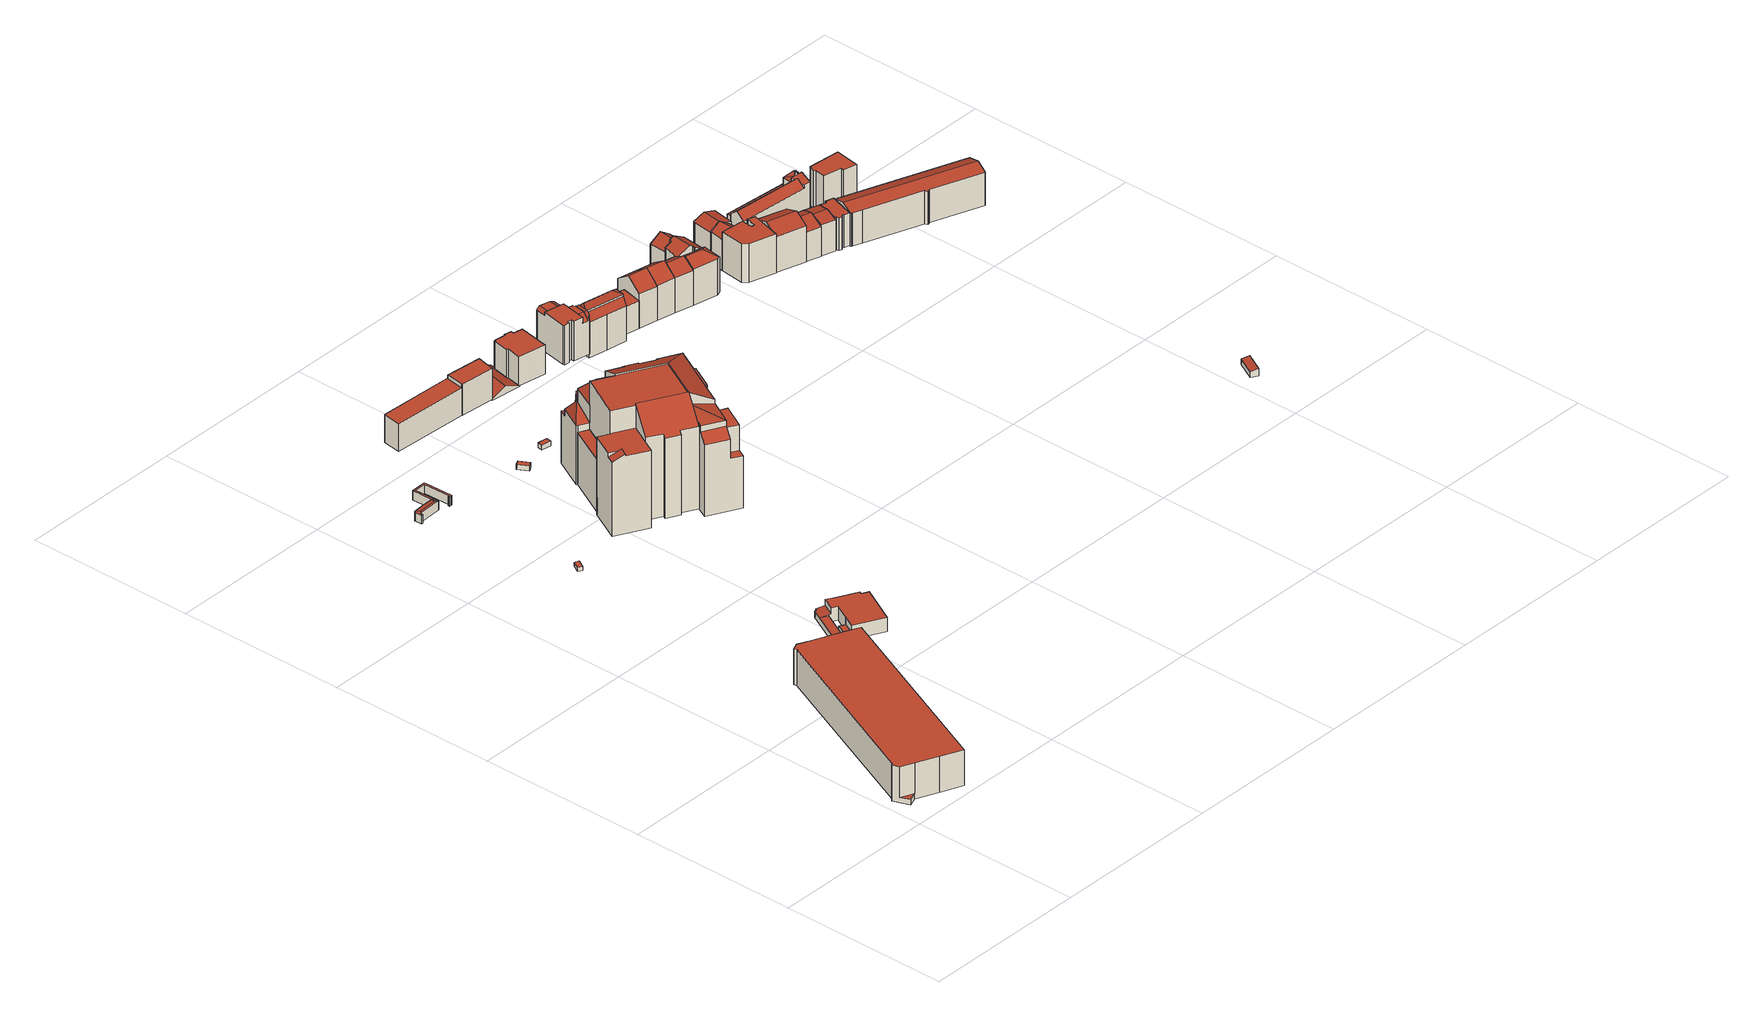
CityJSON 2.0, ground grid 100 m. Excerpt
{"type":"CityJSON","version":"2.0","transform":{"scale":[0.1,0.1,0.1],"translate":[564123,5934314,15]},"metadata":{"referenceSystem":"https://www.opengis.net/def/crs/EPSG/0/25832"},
"CityObjects":{
"building1":{"type":"Building","attributes":{"Gemeindeschluessel":"02000000","Geometrietyp2DReferenz":"3000","function":"31001_3230","roofType":"1000","measuredHeight":21.65,"storeysAboveGround":4},"geometry":[{"type":"MultiSurface","lod":"2","boundaries":[[[0,1,2]],[[3,4,5]],[[6,7,8,9]],[[10,11,12]],[[13,14,15,16]],[[16,15,17,18]],[[18,17,19,20]],[[5,21,22,3]],[[1,23,24,2]],[[10,9,8,11]],[[25,26,27,28,29,30,31,22,21,19,17,15,14,24,23]],[[32,33,34,35,13,16,18,20,36,37,38,39,40,41,42]],[[34,33,25,23]],[[32,42,27,26]],[[40,39,11,8,7]],[[42,41,28,27]],[[41,40,7,6,28]],[[29,28,6,9,10,12]],[[39,38,30,29,12,11]],[[33,32,26,25]],[[13,35,0,2,24,14]],[[35,34,23,1,0]],[[38,37,31,30]],[[37,36,4,3,22,31]],[[36,20,19,21,5,4]]],"semantics":{"surfaces":[{"type":"RoofSurface"},{"type":"WallSurface"},{"type":"GroundSurface"}],"values":[0,0,0,0,1,1,1,1,1,1,0,2,1,1,1,1,1,1,1,1,1,1,1,1,1]}}]},
"building2":{"type":"Building","attributes":{"Gemeindeschluessel":"02000000","Geometrietyp2DReferenz":"3000","function":"31001_2600","roofType":"1000","measuredHeight":2.48,"storeysAboveGround":1},"geometry":[{"type":"MultiSurface","lod":"2","boundaries":[[[43,44,45,46]],[[47,48,49,50]],[[50,49,44,43]],[[49,48,45,44]],[[48,47,46,45]],[[47,50,43,46]]],"semantics":{"surfaces":[{"type":"GroundSurface"},{"type":"RoofSurface"},{"type":"WallSurface"}],"values":[0,1,2,2,2,2]}}]},
"building3":{"type":"Building","attributes":{"Gemeindeschluessel":"02000000","Geometrietyp2DReferenz":"3000","function":"31001_3070","roofType":"1000","measuredHeight":8.3,"storeysAboveGround":2},"geometry":[{"type":"MultiSurface","lod":"2","boundaries":[[[51,52,53,54,55,56,57,58]],[[59,60,61,62]],[[58,63,51]],[[64,65,66,67]],[[68,57,56,69]],[[69,56,55,70]],[[71,52,51]],[[72,73,74,75]],[[53,76,77,54]],[[78,79,80,81]],[[81,80,82,83]],[[83,82,84,85]],[[84,82,80,79,77,76,86,74,73,87]],[[88,64,67,89,90,91,59,62,68,69,70,78,81,83,85]],[[63,58,57,68,62,61]],[[60,59,91,52,71]],[[75,74,89,67,66]],[[65,64,88,87,73,72]],[[78,70,55,54,77,79]],[[91,90,86,76,53,52]],[[90,89,74,86]],[[88,85,84,87]],[[65,72,75,66]],[[60,71,51,63,61]]],"semantics":{"surfaces":[{"type":"RoofSurface"},{"type":"WallSurface"},{"type":"GroundSurface"}],"values":[0,1,1,1,1,1,1,1,1,1,1,1,0,2,1,1,1,1,1,1,1,1,0,0]}}]},
"building4":{"type":"Building","attributes":{"Gemeindeschluessel":"02000000","Geometrietyp2DReferenz":"3000","function":"51009_1610","roofType":"3200","measuredHeight":5.74},"geometry":[{"type":"MultiSurface","lod":"2","boundaries":[[[92,93,94,95,96,97,98,99]],[[100,93,92]],[[96,101,102,103,104,105,106,97]],[[107,101,96,95]],[[108,109,102,101,107]],[[110,99,98,111]],[[112,100,92,113]],[[114,106,105,115]],[[115,105,104,116]],[[116,104,103,117]],[[118,109,108,119]],[[119,108,107,95,94,120]],[[112,113,110,111,114,115,116,117,118,119,120]],[[118,117,103,102,109]],[[110,113,92,99]],[[112,120,94,93,100]],[[114,111,98,97,106]]],"semantics":{"surfaces":[{"type":"RoofSurface"},{"type":"WallSurface"},{"type":"GroundSurface"}],"values":[0,0,0,0,0,1,1,1,1,1,1,1,2,1,1,1,1]}}]},
"building5":{"type":"Building","attributes":{"Gemeindeschluessel":"02000000","Geometrietyp2DReferenz":"3000","function":"51009_1610","roofType":"1000","measuredHeight":5.62},"geometry":[{"type":"MultiSurface","lod":"2","boundaries":[[[121,122,123,124,125,126,127,128,129,130,131,132,133,134,135,136]],[[137,138,139,140,141,142,143,144,145,146,147,148,149,150,151,152]],[[152,151,122,121]],[[151,150,123,122]],[[150,149,124,123]],[[149,148,125,124]],[[148,147,126,125]],[[147,146,127,126]],[[146,145,128,127]],[[145,144,129,128]],[[144,143,130,129]],[[143,142,131,130]],[[142,141,132,131]],[[141,140,133,132]],[[140,139,134,133]],[[139,138,135,134]],[[138,137,136,135]],[[137,152,121,136]]],"semantics":{"surfaces":[{"type":"GroundSurface"},{"type":"RoofSurface"},{"type":"WallSurface"}],"values":[0,1,2,2,2,2,2,2,2,2,2,2,2,2,2,2,2,2]}}]},
"building6":{"type":"Building","attributes":{"Gemeindeschluessel":"02000000","Geometrietyp2DReferenz":"3000","function":"31001_2460","roofType":"1000","measuredHeight":31.38,"storeysAboveGround":1},"geometry":[{"type":"MultiSurface","lod":"2","boundaries":[[[153,154,155,156]],[[157,158,159,160]],[[157,156,155,158]],[[158,155,154,159]],[[159,154,153,160]],[[160,153,156,157]]],"semantics":{"surfaces":[{"type":"RoofSurface"},{"type":"GroundSurface"},{"type":"WallSurface"}],"values":[0,1,2,2,2,2]}}]},
"building7":{"type":"Building","attributes":{"Gemeindeschluessel":"02000000","Geometrietyp2DReferenz":"3000","function":"31001_2112","roofType":"1000","measuredHeight":3.04,"storeysAboveGround":1},"geometry":[{"type":"MultiSurface","lod":"2","boundaries":[[[161,162,163,164]],[[165,166,167,168]],[[165,164,163,166]],[[166,163,162,167]],[[167,162,161,168]],[[168,161,164,165]]],"semantics":{"surfaces":[{"type":"RoofSurface"},{"type":"GroundSurface"},{"type":"WallSurface"}],"values":[0,1,2,2,2,2]}}]},
"building8":{"type":"Building","attributes":{"Gemeindeschluessel":"02000000","Geometrietyp2DReferenz":"3000","function":"31001_2010","roofType":"1000","measuredHeight":61.82,"storeysAboveGround":6},"geometry":[{"type":"MultiSurface","lod":"2","boundaries":[[[169,170,171,172,173]],[[174,175,176,177,178,179,180,181,182]],[[183,184,185,186,187]],[[185,188,186]],[[189,185,184]],[[190,191,192,193,194]],[[189,195,188,185]],[[196,197,198,199,200,201]],[[202,192,191]],[[203,204,201,205]],[[206,203,205]],[[193,192,207,208,209,210]],[[203,211,212,196,204]],[[202,207,192]],[[213,214,211,203,206]],[[215,216,217,218]],[[219,220,179,221,222,223]],[[219,224,225,220]],[[226,227,228,229]],[[230,231,232,233]],[[234,235,236,237]],[[238,239,234,240]],[[241,242,243,244]],[[171,170,245]],[[245,170,169,246]],[[247,248,249,157]],[[171,250,172]],[[251,252,253,254]],[[255,182,181,252,251]],[[256,252,181,180]],[[256,180,179,220]],[[257,177,176,258]],[[258,176,175,259]],[[259,175,174,260]],[[158,183,187,261]],[[184,194,193,189]],[[212,197,196]],[[201,200,205]],[[262,263,264,265]],[[265,264,266,267]],[[267,266,268,269]],[[270,271,272,273]],[[178,221,179]],[[216,219,223,217]],[[256,274,271,270]],[[225,275,274,256,220]],[[227,230,233,228]],[[234,276,277,240]],[[243,235,234,244]],[[261,187,186,188,195,199,198,278]],[[279,280,281,282,283,284,285,257,258,259,260,286,287,288,247,157,160,159,158,261,278,289,290,262,265,267,269,291,292,293]],[[255,251,254,294,249,248,250,171,245,246,295]],[[159,160,294,254,253,296,190]],[[158,159,190,194,184,183]],[[193,210,213,206,205,200,199,195,189]],[[289,278,198,197,212,211,214]],[[275,225,281,280,297]],[[279,293,242,241,239,238]],[[293,292,236,235,243,242]],[[280,279,238,240,277,297]],[[276,234,239,241,244,234,237,298]],[[292,291,299,298,237,236]],[[283,282,231,230,227,226]],[[282,281,225,224,232,231]],[[284,283,226,229,215,218]],[[216,215,229,228,233,232,224,219]],[[285,284,218,217,223,222]],[[299,291,269,268]],[[300,208,207,202,273,272]],[[262,290,209,208,300,263]],[[290,289,214,213,210,209]],[[196,201,204]],[[257,285,222,221,178,177]],[[273,202,191,190,296]],[[286,260,174,182,255]],[[255,295,287,286]],[[249,294,160,157]],[[288,287,295,246,169,173]],[[247,288,173,172,250,248]],[[275,297,277,276,271,274]],[[300,272,271,276,298,299,268,266,264,263]],[[273,296,253,252,256,270]]],"semantics":{"surfaces":[{"type":"RoofSurface"},{"type":"WallSurface"},{"type":"GroundSurface"}],"values":[0,0,0,0,0,0,0,0,0,0,0,0,0,0,0,0,0,0,0,0,0,0,0,1,1,1,1,1,1,1,1,1,1,1,1,1,1,1,1,1,1,1,1,1,1,1,1,1,1,1,2,0,1,1,1,1,1,1,1,1,1,1,1,1,1,1,1,1,1,1,1,1,1,1,1,1,1,1,1,0,0,0]}}]},
"building9":{"type":"Building","attributes":{"Gemeindeschluessel":"02000000","Geometrietyp2DReferenz":"3000","function":"31001_1120","roofType":"1000","measuredHeight":16.77,"storeysAboveGround":5},"geometry":[{"type":"MultiSurface","lod":"2","boundaries":[[[301,302,303,304]],[[305,306,307,308]],[[305,308,302,301]],[[306,305,301,304]],[[308,307,303,302]],[[307,306,304,303]]],"semantics":{"surfaces":[{"type":"RoofSurface"},{"type":"GroundSurface"},{"type":"WallSurface"}],"values":[0,1,2,2,2,2]}}]},
"building10":{"type":"Building","attributes":{"Gemeindeschluessel":"02000000","Geometrietyp2DReferenz":"3000","function":"31001_2500","roofType":"1000","measuredHeight":2.83,"storeysAboveGround":1},"geometry":[{"type":"MultiSurface","lod":"2","boundaries":[[[309,310,311,312]],[[313,314,315,316]],[[313,312,311,314]],[[314,311,310,315]],[[315,310,309,316]],[[316,309,312,313]]],"semantics":{"surfaces":[{"type":"RoofSurface"},{"type":"GroundSurface"},{"type":"WallSurface"}],"values":[0,1,2,2,2,2]}}]},
"building11":{"type":"Building","attributes":{"Gemeindeschluessel":"02000000","Geometrietyp2DReferenz":"3000","function":"31001_1120","roofType":"1000","measuredHeight":18.79,"storeysAboveGround":6},"geometry":[{"type":"MultiSurface","lod":"2","boundaries":[[[317,318,319,320]],[[320,319,321,322]],[[323,324,318,317]],[[325,326,324,323]],[[326,325,322,321]],[[322,325,323,317,320]],[[326,321,319,318,324]]],"semantics":{"surfaces":[{"type":"WallSurface"},{"type":"GroundSurface"},{"type":"RoofSurface"}],"values":[0,0,0,0,0,1,2]}}]},
"building12":{"type":"Building","attributes":{"Gemeindeschluessel":"02000000","Geometrietyp2DReferenz":"3000","function":"31001_1120","roofType":"3100","measuredHeight":4.83,"storeysAboveGround":6},"geometry":[{"type":"MultiSurface","lod":"2","boundaries":[[[327,328,329,330]],[[330,329,331,332]],[[333,334,335,336]],[[337,338,339,340]],[[340,339,341,342]],[[342,341,343,344]],[[344,343,345,346]],[[347,348,327,330,332,349,333,336,337,340,342,344,346]],[[350,328,327,348,351]],[[351,348,347,352]],[[352,347,346,345]],[[337,336,335,353,338]],[[334,333,349,354]],[[354,349,332,331]],[[352,345,343,341,339,338,353,350,351]],[[354,331,329,328,350,353,335,334]]],"semantics":{"surfaces":[{"type":"WallSurface"},{"type":"GroundSurface"},{"type":"RoofSurface"}],"values":[0,0,0,0,0,0,0,1,0,0,0,0,0,0,2,2]}}]},
"building13":{"type":"Building","attributes":{"Gemeindeschluessel":"02000000","Geometrietyp2DReferenz":"3000","function":"31001_1120","roofType":"1000","measuredHeight":17.51,"storeysAboveGround":6},"geometry":[{"type":"MultiSurface","lod":"2","boundaries":[[[355,356,357,358]],[[355,359,360,356]],[[360,359,361,362]],[[361,363,364,362]],[[364,363,365,366]],[[367,366,365,368]],[[367,368,369,370]],[[371,370,369,372]],[[371,372,373,374]],[[375,374,373,376]],[[377,378,375,376]],[[357,378,377,358]],[[355,358,377,376,373,372,369,368,365,363,361,359]],[[356,360,362,364,366,367,370,371,374,375,378,357]]],"semantics":{"surfaces":[{"type":"WallSurface"},{"type":"GroundSurface"},{"type":"RoofSurface"}],"values":[0,0,0,0,0,0,0,0,0,0,0,0,1,2]}}]},
"building14":{"type":"Building","attributes":{"Gemeindeschluessel":"02000000","Geometrietyp2DReferenz":"3000","function":"31001_1010","roofType":"1000","measuredHeight":23.89,"storeysAboveGround":6},"geometry":[{"type":"MultiSurface","lod":"2","boundaries":[[[379,380,381,382,383,384,385,386,387,388]],[[389,390,391,392,393]],[[394,395,390,389]],[[396,397,398,399,395,394]],[[400,401,402,403]],[[404,405,406,407,408,401,400]],[[407,409,410,408]],[[411,412,413,414,415,403]],[[415,414,416,417]],[[416,418,419,404,417]],[[420,387,386,421]],[[421,386,385,422]],[[422,385,384,423]],[[423,384,383,424]],[[424,383,382,425]],[[426,392,391,427]],[[428,399,398,429]],[[429,398,397,430]],[[431,406,405,432]],[[419,405,404]],[[433,409,407,434]],[[435,413,412,436]],[[436,412,411,437]],[[415,417,404,400,403]],[[435,436,437,420,421,422,423,424,425,426,427,428,429,430,438,433,434,431,432,439]],[[381,380,396,394,389,393]],[[379,388,402,401,408,410]],[[420,437,411,403,402,388,387]],[[428,427,391,390,395,399]],[[435,439,418,416,414,413]],[[439,432,405,419,418]],[[431,434,407,406]],[[433,438,380,379,410,409]],[[438,430,397,396,380]],[[426,425,382,381,393,392]]],"semantics":{"surfaces":[{"type":"RoofSurface"},{"type":"WallSurface"},{"type":"GroundSurface"}],"values":[0,0,0,0,0,0,0,0,0,0,1,1,1,1,1,1,1,1,1,1,1,1,1,1,2,1,1,1,1,1,1,1,1,1,1]}}]},
"building15":{"type":"Building","attributes":{"Gemeindeschluessel":"02000000","Geometrietyp2DReferenz":"3000","function":"31001_1120","roofType":"2100","measuredHeight":27.3,"storeysAboveGround":5},"geometry":[{"type":"MultiSurface","lod":"2","boundaries":[[[440,441,442,443,444]],[[445,446,447,448,449,450]],[[448,451,449]],[[452,453,454,455,456,457,458,459,460,461,462,451]],[[446,454,447]],[[463,441,440,464]],[[452,448,447,453]],[[442,445,450,443]],[[451,448,452]],[[465,462,461,466]],[[466,461,460,467]],[[467,460,459,468]],[[468,459,458,469]],[[469,458,457,470]],[[470,457,456,471]],[[471,456,455,472]],[[453,447,454]],[[473,444,443,450,449,451,462,465]],[[472,455,454,446,445,442,441,463]],[[473,465,466,467,468,469,470,471,472,463,464]],[[473,464,440,444]]],"semantics":{"surfaces":[{"type":"RoofSurface"},{"type":"WallSurface"},{"type":"GroundSurface"}],"values":[0,0,0,0,0,1,1,1,1,1,1,1,1,1,1,1,1,1,1,2,1]}}]},
"building16":{"type":"Building","attributes":{"Gemeindeschluessel":"02000000","Geometrietyp2DReferenz":"3000","function":"31001_1120","roofType":"1000","measuredHeight":16.66,"storeysAboveGround":6},"geometry":[{"type":"MultiSurface","lod":"2","boundaries":[[[474,475,476,477]],[[478,479,480,481]],[[478,477,476,479]],[[479,476,475,480]],[[480,475,474,481]],[[481,474,477,478]]],"semantics":{"surfaces":[{"type":"RoofSurface"},{"type":"GroundSurface"},{"type":"WallSurface"}],"values":[0,1,2,2,2,2]}}]},
"building17":{"type":"Building","attributes":{"Gemeindeschluessel":"02000000","Geometrietyp2DReferenz":"3000","function":"31001_1120","roofType":"3100","measuredHeight":27,"storeysAboveGround":6},"geometry":[{"type":"MultiSurface","lod":"2","boundaries":[[[482,483,484,485]],[[486,482,485,481]],[[487,488,481,485,484]],[[486,481,488,489]],[[490,489,488,487]],[[486,489,490,483,482]],[[490,487,484,483]]],"semantics":{"surfaces":[{"type":"RoofSurface"},{"type":"WallSurface"},{"type":"GroundSurface"}],"values":[0,1,1,2,1,1,0]}}]},
"building18":{"type":"Building","attributes":{"Gemeindeschluessel":"02000000","Geometrietyp2DReferenz":"3000","function":"31001_1010","roofType":"3100","measuredHeight":26.98,"storeysAboveGround":6},"geometry":[{"type":"MultiSurface","lod":"2","boundaries":[[[491,492,483,493]],[[489,492,491,494]],[[495,486,489,494]],[[483,492,489,486,496]],[[495,494,491,493,497]],[[496,486,495,497]],[[496,497,493,483]]],"semantics":{"surfaces":[{"type":"RoofSurface"},{"type":"WallSurface"},{"type":"GroundSurface"}],"values":[0,1,2,1,1,1,0]}}]},
"building19":{"type":"Building","attributes":{"Gemeindeschluessel":"02000000","Geometrietyp2DReferenz":"3000","function":"31001_1120","roofType":"3100","measuredHeight":25.71,"storeysAboveGround":6},"geometry":[{"type":"MultiSurface","lod":"2","boundaries":[[[498,499,500,501]],[[502,498,501,495]],[[503,502,495,504,505]],[[506,503,505,507]],[[507,505,504,508]],[[502,503,506,499,498]],[[504,495,501,500,508]],[[507,508,500,499,506]]],"semantics":{"surfaces":[{"type":"RoofSurface"},{"type":"WallSurface"},{"type":"GroundSurface"}],"values":[0,1,2,1,1,1,1,0]}}]},
"building20":{"type":"Building","attributes":{"Gemeindeschluessel":"02000000","Geometrietyp2DReferenz":"3000","function":"31001_1120","roofType":"3200","measuredHeight":25.9,"storeysAboveGround":6},"geometry":[{"type":"MultiSurface","lod":"2","boundaries":[[[509,510,511,512,513,514,515]],[[503,514,513,516]],[[516,513,512,517]],[[517,512,511,518]],[[519,520,502,503,516,517,518]],[[515,514,503,502,521]],[[522,523,520,519,524]],[[524,519,518,511,510]],[[521,502,520,523]],[[524,510,509,522]],[[521,523,522,509,515]]],"semantics":{"surfaces":[{"type":"RoofSurface"},{"type":"WallSurface"},{"type":"GroundSurface"}],"values":[0,1,1,1,2,1,1,1,1,0,0]}}]},
"building21":{"type":"Building","attributes":{"Gemeindeschluessel":"02000000","Geometrietyp2DReferenz":"3000","function":"31001_1120","roofType":"3100","measuredHeight":24.84,"storeysAboveGround":6},"geometry":[{"type":"MultiSurface","lod":"2","boundaries":[[[525,526,527,528]],[[528,527,529,530]],[[531,532,533,534]],[[534,533,535,536]],[[536,535,537,538]],[[531,534,536,538,539,525,528,530,540]],[[541,540,530,529,542]],[[543,539,538,537,544]],[[532,531,540,541]],[[526,525,539,543]],[[532,541,542,544,537,535,533]],[[526,543,544,542,529,527]]],"semantics":{"surfaces":[{"type":"WallSurface"},{"type":"GroundSurface"},{"type":"RoofSurface"}],"values":[0,0,0,0,0,1,0,0,0,0,2,2]}}]},
"building22":{"type":"Building","attributes":{"Gemeindeschluessel":"02000000","Geometrietyp2DReferenz":"3000","function":"31001_1120","roofType":"3100","measuredHeight":21.7,"storeysAboveGround":5},"geometry":[{"type":"MultiSurface","lod":"2","boundaries":[[[545,546,547,548]],[[530,549,550,551]],[[540,530,551,545,548,552]],[[553,552,548,547,554]],[[549,530,540,555,556]],[[555,540,552,553]],[[546,545,551,550]],[[555,553,554,556]],[[546,550,549,556,554,547]]],"semantics":{"surfaces":[{"type":"WallSurface"},{"type":"GroundSurface"},{"type":"RoofSurface"}],"values":[0,0,1,0,0,0,0,2,2]}}]},
"building23":{"type":"Building","attributes":{"Gemeindeschluessel":"02000000","Geometrietyp2DReferenz":"3000","function":"31001_1010","roofType":"1000","measuredHeight":23.32,"storeysAboveGround":5},"geometry":[{"type":"MultiSurface","lod":"2","boundaries":[[[557,558,559,560]],[[561,562,558,557]],[[563,564,565,566]],[[567,568,569,570]],[[570,569,571,572]],[[573,561,557,560,574,575,576,563,566,567,570,572]],[[577,571,569,568,565,564,578,579,580,559,558,562]],[[577,562,561,573]],[[580,579,575,574]],[[579,578,576,575]],[[571,577,573,572]],[[565,568,567,566]],[[578,564,563,576]],[[559,580,574,560]]],"semantics":{"surfaces":[{"type":"WallSurface"},{"type":"GroundSurface"},{"type":"RoofSurface"}],"values":[0,0,0,0,0,1,2,0,0,0,0,0,0,0]}}]},
"building24":{"type":"Building","attributes":{"Gemeindeschluessel":"02000000","Geometrietyp2DReferenz":"3000","function":"31001_1120","roofType":"3100","measuredHeight":22.71,"storeysAboveGround":5},"geometry":[{"type":"MultiSurface","lod":"2","boundaries":[[[581,582,583,584]],[[585,582,581,586]],[[587,588,585,586]],[[589,587,586,581,584]],[[585,588,590,583,582]],[[590,588,587,589]],[[590,589,584,583]]],"semantics":{"surfaces":[{"type":"RoofSurface"},{"type":"WallSurface"},{"type":"GroundSurface"}],"values":[0,1,2,1,1,1,0]}}]},
"building25":{"type":"Building","attributes":{"Gemeindeschluessel":"02000000","Geometrietyp2DReferenz":"3000","function":"31001_1010","roofType":"3100","measuredHeight":21.02,"storeysAboveGround":5},"geometry":[{"type":"MultiSurface","lod":"2","boundaries":[[[591,592,593,594,595]],[[596,595,594,597]],[[598,599,600,601]],[[602,603,604,605]],[[602,605,606,596,597,598,601,607]],[[592,591,606,605,604]],[[603,602,607,608]],[[608,607,601,600]],[[598,597,594,593,599]],[[596,606,591,595]],[[608,600,599,593,592,604,603]]],"semantics":{"surfaces":[{"type":"RoofSurface"},{"type":"WallSurface"},{"type":"GroundSurface"}],"values":[0,1,1,1,2,1,1,1,1,1,0]}}]},
"building26":{"type":"Building","attributes":{"Gemeindeschluessel":"02000000","Geometrietyp2DReferenz":"3000","function":"31001_2080","roofType":"1000","measuredHeight":4.96,"storeysAboveGround":1},"geometry":[{"type":"MultiSurface","lod":"2","boundaries":[[[609,610,611,612]],[[613,614,610,609]],[[615,616,611,610,614]],[[613,609,612,617,618]],[[618,617,616,615]],[[613,618,615,614]],[[617,612,611,616]]],"semantics":{"surfaces":[{"type":"WallSurface"},{"type":"RoofSurface"},{"type":"GroundSurface"}],"values":[0,0,1,2,0,0,0]}}]},
"building27":{"type":"Building","attributes":{"Gemeindeschluessel":"02000000","Geometrietyp2DReferenz":"3000","function":"31001_1130","roofType":"3100","measuredHeight":25.25,"storeysAboveGround":5},"geometry":[{"type":"MultiSurface","lod":"2","boundaries":[[[619,620,621,622]],[[620,623,624,621]],[[625,619,622,626]],[[627,624,623,628]],[[628,623,620,619,625]],[[626,622,621,624,627]],[[626,627,628,625]]],"semantics":{"surfaces":[{"type":"RoofSurface"},{"type":"WallSurface"},{"type":"GroundSurface"}],"values":[0,0,1,1,1,1,2]}}]},
"building28":{"type":"Building","attributes":{"Gemeindeschluessel":"02000000","Geometrietyp2DReferenz":"3000","function":"31001_2140","roofType":"2100","measuredHeight":4.32,"storeysAboveGround":1},"geometry":[{"type":"MultiSurface","lod":"2","boundaries":[[[629,630,631,632]],[[633,634,635,636]],[[633,632,631,634]],[[634,631,630,635]],[[635,630,629,636]],[[636,629,632,633]]],"semantics":{"surfaces":[{"type":"RoofSurface"},{"type":"GroundSurface"},{"type":"WallSurface"}],"values":[0,1,2,2,2,2]}}]},
"building29":{"type":"Building","attributes":{"Gemeindeschluessel":"02000000","Geometrietyp2DReferenz":"3000","function":"31001_1120","roofType":"3100","measuredHeight":21,"storeysAboveGround":4},"geometry":[{"type":"MultiSurface","lod":"2","boundaries":[[[637,638,639,640]],[[639,638,641,642,643,644]],[[645,637,640,646]],[[647,644,643,648]],[[648,643,642,649]],[[649,642,641,650]],[[646,640,639,644,647]],[[650,641,638,637,645]],[[650,645,646,647,648,649]]],"semantics":{"surfaces":[{"type":"RoofSurface"},{"type":"WallSurface"},{"type":"GroundSurface"}],"values":[0,0,1,1,1,1,1,1,2]}}]},
"building30":{"type":"Building","attributes":{"Gemeindeschluessel":"02000000","Geometrietyp2DReferenz":"3000","function":"31001_1010","roofType":"3100","measuredHeight":20.62,"storeysAboveGround":4},"geometry":[{"type":"MultiSurface","lod":"2","boundaries":[[[651,652,653,654]],[[655,656,657,658]],[[659,660,661,662]],[[662,661,663,664]],[[665,666,667,668]],[[659,662,664,669,670,671,655,658,672,665,668]],[[673,670,669,674,675,652,651]],[[659,668,667,676,660]],[[656,655,671,677]],[[677,671,670,673]],[[666,665,672,653]],[[672,658,657,654,653]],[[674,669,664,663]],[[677,673,651,654,657,656]],[[676,667,666,653,652,675]],[[676,675,674,663,661,660]]],"semantics":{"surfaces":[{"type":"WallSurface"},{"type":"GroundSurface"},{"type":"RoofSurface"}],"values":[0,0,0,0,0,1,0,0,0,0,0,0,0,2,2,2]}}]},
"building31":{"type":"Building","attributes":{"Gemeindeschluessel":"02000000","Geometrietyp2DReferenz":"3000","function":"31001_1010","roofType":"1000","measuredHeight":19.57,"storeysAboveGround":4},"geometry":[{"type":"MultiSurface","lod":"2","boundaries":[[[662,678,679,659]],[[680,681,682,683]],[[683,682,684,685]],[[685,684,686,687]],[[688,689,690,691]],[[691,690,692,693]],[[693,692,694,695]],[[695,694,696,697]],[[697,696,698,699]],[[699,698,700,701]],[[701,700,678,662]],[[687,686,689,688]],[[681,680,668,702]],[[702,668,659,679]],[[659,668,680,683,685,687,688,691,693,695,697,699,701,662]],[[702,679,678,700,698,696,694,692,690,689,686,684,682,681]]],"semantics":{"surfaces":[{"type":"WallSurface"},{"type":"GroundSurface"},{"type":"RoofSurface"}],"values":[0,0,0,0,0,0,0,0,0,0,0,0,0,0,1,2]}}]},
"building32":{"type":"Building","attributes":{"Gemeindeschluessel":"02000000","Geometrietyp2DReferenz":"3000","function":"31001_1010","roofType":"3100","measuredHeight":17.27,"storeysAboveGround":4},"geometry":[{"type":"MultiSurface","lod":"2","boundaries":[[[703,704,705,706,707]],[[705,708,709,710,706]],[[711,712,713,714,708,704,715,716,717,718]],[[711,719,720]],[[711,721,722,719]],[[721,723,724,722]],[[725,721,711]],[[718,721,725]],[[718,726,723,721]],[[727,728,726,718]],[[703,715,704]],[[708,714,709]],[[720,712,711]],[[718,717,727]],[[729,722,724,730]],[[731,732,733,734,729,730,735]],[[729,734,713,712,720,719,722]],[[735,730,724,723,726,728]],[[711,718,725]],[[731,735,728,727,717,716]],[[734,733,710,709,714,713]],[[732,731,716,715,703,707]],[[704,708,705]],[[733,732,707,706,710]]],"semantics":{"surfaces":[{"type":"RoofSurface"},{"type":"WallSurface"},{"type":"GroundSurface"}],"values":[0,0,0,0,0,0,0,0,0,0,1,1,1,1,1,2,1,1,1,1,1,1,1,1]}}]},
"building33":{"type":"Building","attributes":{"Gemeindeschluessel":"02000000","Geometrietyp2DReferenz":"3000","function":"31001_2100","roofType":"1000","measuredHeight":3.29,"storeysAboveGround":1},"geometry":[{"type":"MultiSurface","lod":"2","boundaries":[[[736,737,738,739]],[[739,738,740,741]],[[742,743,744,745]],[[745,744,746,747]],[[747,746,748,749]],[[749,748,737,736]],[[743,742,741,740]],[[741,742,745,747,749,736,739]],[[743,740,738,737,748,746,744]]],"semantics":{"surfaces":[{"type":"WallSurface"},{"type":"GroundSurface"},{"type":"RoofSurface"}],"values":[0,0,0,0,0,0,0,1,2]}}]},
"building34":{"type":"Building","attributes":{"Gemeindeschluessel":"02000000","Geometrietyp2DReferenz":"3000","function":"31001_1130","roofType":"1000","measuredHeight":22.79,"storeysAboveGround":5},"geometry":[{"type":"MultiSurface","lod":"2","boundaries":[[[750,751,752,753]],[[754,755,756,757]],[[757,756,758,759]],[[759,758,760,761]],[[761,760,762,763]],[[763,762,751,750]],[[764,765,755,754]],[[765,764,753,752]],[[753,764,754,757,759,761,763,750]],[[765,752,751,762,760,758,756,755]]],"semantics":{"surfaces":[{"type":"WallSurface"},{"type":"GroundSurface"},{"type":"RoofSurface"}],"values":[0,0,0,0,0,0,0,0,1,2]}}]},
"building35":{"type":"Building","attributes":{"Gemeindeschluessel":"02000000","Geometrietyp2DReferenz":"3000","function":"31001_2070","roofType":"3100","measuredHeight":22.62,"storeysAboveGround":6},"geometry":[{"type":"MultiSurface","lod":"2","boundaries":[[[766,767,768,769]],[[770,771,772,773]],[[773,772,774,775]],[[775,774,776,777]],[[777,776,778,779]],[[779,778,780,781]],[[781,780,782,783]],[[783,782,784,785]],[[785,784,767,766]],[[786,787,788,789]],[[790,791,792,793]],[[770,773,775,777,779,781,783,785,766,769,794,786,789,790,793]],[[795,796,794,769,768]],[[791,790,789,788]],[[787,786,794,796]],[[770,793,792,797,771]],[[797,792,791,788,787,796,795]],[[797,795,768,767,784,782,780,778,776,774,772,771]]],"semantics":{"surfaces":[{"type":"WallSurface"},{"type":"GroundSurface"},{"type":"RoofSurface"}],"values":[0,0,0,0,0,0,0,0,0,0,0,1,0,0,0,0,2,2]}}]}
},
"vertices":[
[43,97,87],[96,117,87],[22,149,87],[584,1227,88],[561,1280,88],[509,1260,88],[759,1150,96],[795,1234,96],[704,1274,96],[667,1190,96],[667,1190,87],[704,1274,87],[667,1191,87],[6,191,55],[6,191,271],[21,198,271],[21,198,55],[473,1228,271],[473,1228,55],[467,1244,271],[467,1244,55],[509,1260,271],[584,1227,271],[96,117,271],[22,149,271],[221,63,271],[348,7,271],[834,1117,271],[759,1150,271],[667,1191,271],[667,1190,271],[584,1226,271],[348,7,55],[221,63,55],[96,117,55],[43,97,55],[561,1280,55],[584,1226,55],[667,1190,55],[704,1274,55],[795,1234,55],[759,1150,55],[834,1117,55],
[569,2757,53],[544,2710,53],[520,2723,53],[545,2769,53],[545,2769,77],[520,2723,77],[544,2710,77],[569,2757,77],
[961,1493,98],[998,1474,104],[1010,1468,106],[1047,1542,106],[1001,1565,99],[994,1552,99],[986,1556,97],[955,1496,97],[914,1312,59],[914,1312,98],[871,1334,98],[871,1334,59],[955,1496,98],[925,1306,59],[925,1306,98],[962,1378,98],[962,1378,59],[986,1556,59],[994,1552,59],[1001,1565,59],[998,1474,98],[960,1288,98],[960,1288,142],[997,1360,142],[997,1360,98],[1010,1468,142],[1047,1542,142],[1085,1522,59],[1085,1522,142],[1213,1456,142],[1213,1456,59],[1206,1442,142],[1206,1442,59],[1244,1422,142],[1244,1422,59],[1044,1451,142],[1129,1201,142],[1129,1201,59],[997,1360,59],[1044,1451,59],[998,1474,59],
[344,3606,90],[354,3617,92],[354,3620,92],[356,3620,92],[368,3633,94],[346,3653,91],[344,3652,91],[343,3648,90],[354,3607,90],[470,3638,94],[491,3661,91],[484,3661,91],[418,3661,90],[352,3654,91],[347,3654,91],[483,3626,92],[495,3626,90],[494,3660,90],[343,3648,37],[344,3652,37],[354,3607,37],[344,3606,37],[347,3654,37],[352,3654,37],[418,3661,37],[484,3661,37],[494,3660,37],[495,3626,37],[354,3620,37],
[571,3777,36],[576,3616,36],[574,3608,36],[567,3605,36],[558,3605,36],[558,3615,36],[566,3615,36],[561,3776,36],[490,3773,36],[494,3660,36],[495,3626,36],[490,3626,36],[485,3626,36],[484,3661,36],[480,3783,36],[571,3786,36],[571,3786,92],[480,3783,92],[484,3661,92],[485,3626,92],[490,3626,92],[495,3626,92],[494,3660,92],[490,3773,92],[561,3776,92],[566,3615,92],[558,3615,92],[558,3605,92],[567,3605,92],[574,3608,92],[576,3616,92],[571,3777,92],
[1029,2952,369],[1162,3206,369],[1106,3235,369],[973,2981,369],[973,2981,55],[1106,3235,55],[1162,3206,55],[1029,2952,55],
[1046,3502,78],[1073,3518,78],[1040,3577,78],[1012,3560,78],[1012,3560,48],[1040,3577,48],[1073,3518,48],[1046,3502,48],
[931,2766,532],[956,2812,532],[939,2821,524],[892,2846,502],[868,2799,502],[1172,2721,554],[1163,2704,537],[1239,2664,537],[1248,2681,553],[1338,2634,553],[1351,2659,578],[1403,2758,674],[1152,2889,674],[1087,2766,554],[1106,3235,410],[1162,3206,410],[1167,3294,502],[1099,3240,411],[1099,3239,410],[1172,3380,411],[1236,3348,410],[1162,3206,518],[1223,3174,607],[1260,3245,607],[1236,3348,517],[1162,3206,517],[1173,3381,410],[1256,3385,368],[1258,3390,368],[1195,3423,368],[1173,3381,368],[1236,3348,368],[1239,3353,368],[1284,3142,517],[1308,3337,487],[1247,3369,487],[1236,3348,327],[1297,3316,487],[1321,3213,607],[1349,3265,541],[1348,3266,541],[1358,3285,517],[1379,3327,331],[1258,3390,331],[1358,3285,330],[1380,3327,330],[1429,2505,486],[1454,2552,532],[1331,2616,532],[1307,2569,486],[1454,2552,567],[1403,2758,603],[1338,2634,572],[1341,2633,572],[1331,2616,567],[1527,2692,567],[1527,2693,567],[1490,2473,370],[1515,2519,370],[1454,2552,370],[1429,2505,370],[1515,2519,524],[1589,2660,524],[1527,2692,524],[1454,2552,524],[1734,3088,483],[1756,3130,483],[1632,3194,483],[1610,3152,483],[1722,2915,483],[1796,3055,483],[1661,2948,483],[1796,3055,362],[1818,3097,362],[1756,3130,384],[1734,3088,384],[956,2812,524],[931,2766,524],[965,2985,55],[965,2985,524],[973,2981,524],[892,2846,524],[1152,2889,524],[1152,2889,662],[1030,2953,662],[1030,2953,524],[1087,2766,524],[1403,2758,662],[1248,2681,55],[1239,2664,55],[1163,2704,55],[1172,2721,55],[1099,3239,55],[1439,3218,55],[1439,3218,603],[1448,3236,593],[1448,3236,55],[1521,3198,593],[1521,3198,55],[1512,3180,603],[1512,3180,55],[1535,3010,662],[1535,3010,670],[1284,3142,670],[1284,3142,662],[1403,2758,670],[1527,2693,593],[1734,3088,593],[1661,2948,593],[1195,3423,55],[1722,2915,55],[1660,2948,55],[1527,2693,55],[1589,2660,55],[1490,2473,55],[1307,2569,55],[1341,2633,55],[1087,2766,55],[1053,2702,55],[868,2799,55],[1380,3327,55],[1348,3266,55],[1600,3134,55],[1632,3194,55],[1818,3097,55],[1029,2952,524],[1053,2702,524],[1162,3206,662],[1660,2948,593],[1610,3152,593],[1600,3134,603],[1349,3265,603],
[1206,4093,206],[1222,4204,206],[772,4225,206],[757,4118,206],[1206,4093,38],[757,4118,38],[772,4225,38],[1222,4204,38],
[1277,3564,83],[1282,3594,83],[1225,3603,83],[1220,3573,83],[1220,3573,55],[1225,3603,55],[1282,3594,55],[1277,3564,55],
[1205,4090,40],[1205,4090,228],[1206,4093,228],[1206,4093,40],[1222,4200,228],[1222,4200,40],[1413,4070,40],[1413,4070,228],[1437,4178,40],[1437,4178,228],
[1413,4070,33],[1413,4070,39],[1434,4165,39],[1434,4165,33],[1443,4163,43],[1443,4163,33],[1528,4322,33],[1528,4322,66],[1532,4302,70],[1532,4302,33],[1641,4281,33],[1641,4281,40],[1634,4246,39],[1634,4246,33],[1633,4239,39],[1633,4239,33],[1623,4240,44],[1623,4240,33],[1604,4142,43],[1604,4142,33],[1614,4141,33],[1597,4050,33],[1480,4331,33],[1503,4060,82],[1597,4050,37],[1614,4141,38],[1555,4297,82],[1480,4331,43],
[1764,4026,34],[1764,4026,210],[1598,4056,210],[1598,4056,34],[1797,4207,34],[1797,4207,210],[1741,4217,34],[1741,4217,210],[1744,4235,34],[1744,4235,210],[1701,4243,34],[1701,4243,210],[1699,4234,210],[1699,4234,34],[1634,4246,34],[1634,4246,210],[1633,4239,210],[1633,4239,34],[1623,4240,34],[1623,4240,210],[1604,4142,210],[1604,4142,34],[1614,4141,34],[1614,4141,210],
[2026,4133,277],[2025,4134,277],[1910,4156,277],[1882,4009,277],[1886,4004,277],[1915,3999,277],[1918,4014,277],[1944,4009,277],[1941,3993,277],[1998,3982,277],[1928,4153,274],[1940,4216,274],[1934,4217,269],[1921,4219,256],[1910,4156,256],[1994,4140,272],[2006,4204,272],[2025,4134,256],[2024,4161,260],[2031,4199,260],[2022,4201,264],[2041,4012,274],[2004,4019,274],[1998,3982,241],[2034,3975,241],[2055,4077,273],[2055,4079,273],[2046,4089,272],[2052,4096,272],[2020,4102,272],[2058,4127,240],[2026,4133,240],[2041,3974,241],[2044,3990,258],[2056,3988,258],[2060,4007,278],[2041,4010,278],[2073,4070,275],[2054,4073,275],[2074,4076,272],[2055,4079,272],[1941,3993,39],[1944,4009,39],[1918,4014,39],[1915,3999,39],[1886,4004,39],[1882,4009,39],[1921,4219,39],[1934,4217,39],[2022,4201,39],[2031,4199,39],[2024,4161,39],[2046,4089,39],[2055,4079,39],[2058,4127,39],[2052,4096,39],[2056,3988,39],[2044,3990,39],[2041,3974,39],[2025,4134,39],[2074,4076,39],
[2169,3967,215],[2289,3946,215],[2294,3972,259],[2061,4014,259],[2056,3988,215],[2294,3972,271],[2295,3974,271],[2278,4034,275],[2101,4066,275],[2061,4016,271],[2061,4014,271],[2073,4071,271],[2101,4066,271],[2278,4034,271],[2306,4029,271],[2313,4064,213],[2314,4066,208],[2323,4113,129],[2185,4137,129],[2169,4140,129],[2091,4154,129],[2080,4105,213],[2074,4076,263],[2289,3946,2],[2169,3967,2],[2074,4076,2],[2080,4105,2],[2091,4154,2],[2169,4140,2],[2185,4137,2],[2323,4113,2],[2314,4066,2],[2313,4064,2],[2056,3988,2],
[2366,3929,214],[2392,4051,214],[2314,4066,214],[2288,3943,214],[2288,3943,47],[2314,4066,47],[2392,4051,47],[2366,3929,47],
[2479,3907,254],[2497,3993,317],[2384,4015,317],[2366,3929,254],[2479,3907,47],[2402,4101,254],[2402,4101,47],[2514,4078,47],[2514,4078,255],
[2624,4055,257],[2514,4078,257],[2606,3970,317],[2624,4055,47],[2589,3886,47],[2479,3907,256],[2589,3886,258],
[2699,3862,259],[2715,3937,304],[2605,3961,304],[2589,3886,259],[2699,3862,47],[2723,3977,47],[2620,4035,47],[2731,4012,47],[2723,3977,280],[2731,4012,259],[2620,4035,259],
[2817,3902,306],[2887,3947,267],[2888,3951,263],[2834,3964,263],[2832,3952,272],[2723,3977,272],[2713,3926,306],[2832,3952,47],[2834,3964,47],[2888,3951,47],[2877,3841,47],[2850,3829,47],[2699,3862,263],[2861,3834,269],[2850,3829,264],[2877,3841,259],
[2764,4102,46],[2764,4102,257],[2799,4094,278],[2799,4094,46],[2802,4108,279],[2802,4108,46],[2888,3951,46],[2888,3951,251],[2834,3964,283],[2834,3964,46],[2828,3965,286],[2828,3965,46],[2832,3981,285],[2832,3981,46],[2741,4002,46],[2902,4100,46],[2902,4100,251],[2829,4106,294],[2741,4002,249],[2817,3985,294],
[2782,4217,46],[2782,4217,219],[2837,4211,256],[2837,4211,46],[2802,4108,239],[2774,4110,219],[2774,4110,46],[2912,4204,46],[2912,4204,219],[2847,4210,263],[2902,4100,220],[2838,4105,263],
[3011,3811,49],[3011,3811,282],[3028,3954,282],[3028,3954,49],[3034,3785,49],[3034,3785,282],[3165,3876,49],[3165,3876,282],[3178,3875,282],[3178,3875,49],[3196,3935,49],[3196,3935,282],[3241,3922,282],[3241,3922,49],[3239,3916,282],[3239,3916,49],[3189,3739,49],[3157,3942,49],[3165,3942,49],[3160,3889,49],[3189,3739,282],[3160,3889,282],[3165,3942,282],[3157,3942,282],
[3157,3942,237],[3158,4029,237],[3095,4034,278],[3095,3948,278],[3158,4029,51],[3157,3942,51],[3028,3954,51],[3038,4039,51],[3028,3954,234],[3038,4039,241],
[3038,4039,236],[3111,4033,260],[3126,4161,260],[3054,4168,236],[3053,4159,236],[3053,4159,50],[3054,4168,50],[3197,4155,50],[3197,4155,237],[3197,4148,237],[3197,4148,50],[3193,4125,50],[3193,4125,237],[3180,4027,237],[3180,4027,50],[3038,4039,50],[3200,4148,50],[3200,4148,236],
[3165,3942,53],[3165,3942,103],[3157,3942,103],[3157,3942,53],[3205,3939,53],[3205,3939,103],[3208,4025,103],[3158,4029,103],[3158,4029,53],[3208,4025,53],
[3362,3688,266],[3388,3777,303],[3214,3827,303],[3189,3739,266],[3413,3865,266],[3239,3916,266],[3362,3688,50],[3189,3739,50],[3239,3916,50],[3413,3865,50],
[4061,1296,112],[4120,1409,112],[4080,1430,102],[4021,1317,102],[4021,1317,69],[4080,1430,69],[4120,1409,69],[4061,1296,69],
[3446,3664,228],[3472,3753,262],[3388,3778,262],[3362,3688,228],[3492,3820,237],[3451,3832,237],[3457,3854,228],[3414,3867,228],[3446,3664,52],[3362,3688,52],[3414,3867,52],[3457,3854,52],[3451,3832,52],[3492,3820,52],
[3491,3816,110],[3491,3816,241],[3517,3808,241],[3517,3808,110],[3540,3814,53],[3540,3814,110],[3520,3820,110],[3520,3820,53],[3536,3662,53],[3536,3662,246],[3531,3646,243],[3531,3646,53],[3529,3639,241],[3529,3639,53],[3574,3790,53],[3574,3790,241],[3571,3779,244],[3571,3779,53],[3446,3664,53],[3515,3899,53],[3561,3885,53],[3517,3808,53],[3515,3899,110],[3446,3664,241],[3468,3740,259],[3552,3715,259],[3561,3885,110],
[3531,3646,249],[3536,3662,249],[3607,3768,53],[3607,3768,249],[3611,3780,249],[3611,3780,53],[3658,3766,249],[3658,3766,53],[3655,3758,249],[3655,3758,53],[3611,3617,53],[3611,3617,249],[3580,3627,249],[3580,3627,53],[3581,3631,249],[3581,3631,53],[3573,3634,249],[3573,3634,53],[3560,3623,249],[3560,3623,53],[3543,3628,249],[3543,3628,53],[3539,3644,249],[3539,3644,53],[3571,3779,249],
[3697,3997,185],[3699,4021,205],[3701,4043,224],[3280,4077,224],[3276,4031,185],[3703,4065,205],[3704,4088,185],[3284,4122,185],[3727,4087,205],[3705,4089,205],[3705,4088,205],[3704,4088,205],[3697,3997,205],[3739,3994,205],[3777,4083,205],[3755,4085,205],[3710,4147,178],[3705,4089,178],[3745,4104,223],[3710,4148,178],[3792,4134,185],[3787,4141,178],[3741,4086,223],[3794,4132,182],[3777,4083,178],[3796,4129,178],[3710,4148,52],[3787,4141,52],[3739,3994,52],[3276,4031,52],[3284,4122,52],[3705,4088,52],[3796,4129,52],
[3714,4166,53],[3714,4166,86],[3630,4156,86],[3630,4156,53],[3379,4177,86],[3379,4177,53],[3384,4234,53],[3384,4234,86],[3818,4197,86],[3818,4197,53],[3815,4166,86],[3815,4166,53],[3715,4176,86],[3715,4176,53],
[3756,3989,35],[3756,3989,263],[3778,4027,263],[3778,4027,35],[3946,3865,35],[3946,3865,263],[3865,3881,263],[3865,3881,35],[3868,3898,263],[3868,3898,35],[3759,3919,263],[3759,3919,35],[3772,3984,263],[3772,3984,35],[3969,4010,35],[3969,4010,263],
[3609,3608,52],[3609,3608,253],[3611,3617,256],[3611,3617,52],[4328,3345,52],[4328,3345,253],[4327,3345,252],[4327,3345,52],[4029,3454,253],[4029,3454,52],[4021,3450,250],[4021,3450,52],[4010,3447,248],[4010,3447,52],[4003,3464,253],[4003,3464,52],[3671,3585,253],[3671,3585,52],[3618,3605,253],[3618,3605,52],[3666,3754,52],[3666,3754,248],[3672,3752,248],[3672,3752,52],[4362,3500,52],[4362,3500,248],[4380,3494,248],[4380,3494,52],[3655,3758,52],[3630,3677,278],[3655,3758,248],[4352,3413,278]
]}
